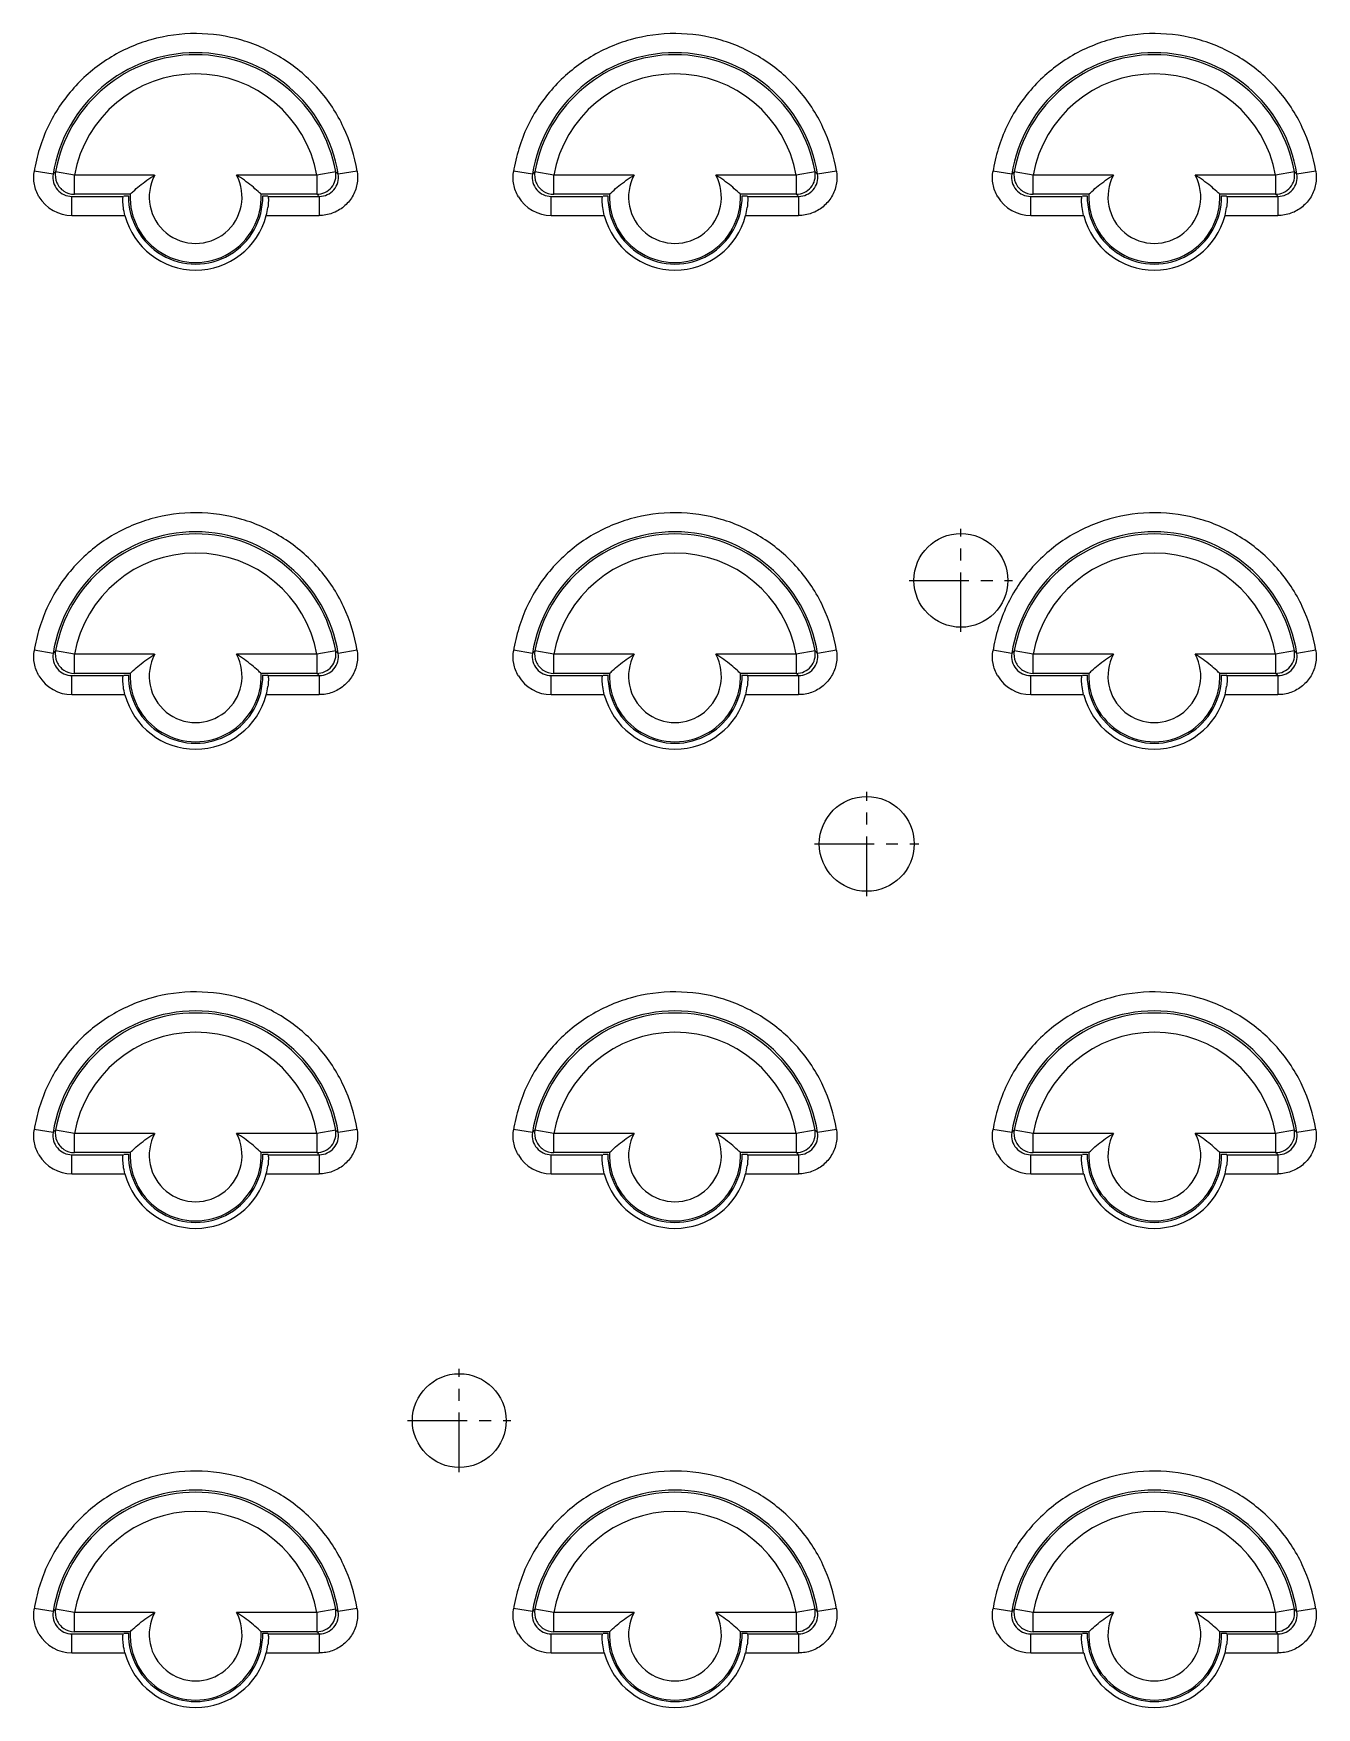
# Model space of a CAD drawing. Header units: millimetres. Extents: x 2151 to 2806, y 681 to 1136.
# Drawn here: x 2662.08 to 2688.85, y 883.07 to 918.01 of the extents above; entities that cross this region are included whole.
import ezdxf

# ---------------------------------------------------------------- set-up
doc = ezdxf.new("R2010")
doc.units = ezdxf.units.MM
doc.linetypes.add('CENTER', pattern=[50.8, 31.75, -6.35, 6.35, -6.35])

msp = doc.modelspace()

# ---------------------------------------------------------------- linework, layer by layer
at = {"color": 7, "linetype": 'Continuous'}
for p, q in [((2662.489, 915.072), (2662.094, 915.136)), ((2662.934, 915.052), (2662.541, 915.123)), ((2662.934, 914.652), (2662.934, 915.052)), ((2664.608, 915.052), (2662.934, 915.052)), ((2667.99, 915.052), (2666.317, 915.052)), ((2668.385, 915.123), (2667.991, 915.052)), ((2667.991, 915.052), (2667.991, 914.652)), ((2668.831, 915.136), (2668.437, 915.072)), ((2672.489, 915.072), (2672.094, 915.136)), ((2672.934, 915.052), (2672.541, 915.123)), ((2674.608, 915.052), (2672.934, 915.052)), ((2672.934, 914.652), (2672.934, 915.052)), ((2677.99, 915.052), (2676.317, 915.052)), ((2678.385, 915.123), (2677.991, 915.052)), ((2677.991, 915.052), (2677.991, 914.652)), ((2678.831, 915.136), (2678.437, 915.072)), ((2682.489, 915.072), (2682.094, 915.136)), ((2682.934, 915.052), (2682.541, 915.123)), ((2684.608, 915.052), (2682.934, 915.052)), ((2682.934, 914.652), (2682.934, 915.052)), ((2687.99, 915.052), (2686.317, 915.052)), ((2688.385, 915.123), (2687.991, 915.052)), ((2687.991, 915.052), (2687.991, 914.652)), ((2688.831, 915.136), (2688.437, 915.072)), ((2662.883, 914.609), (2663.952, 914.609)), ((2662.883, 914.21), (2662.883, 914.609)), ((2664.096, 914.652), (2662.934, 914.652)), ((2663.963, 914.62), (2664.063, 914.62)), ((2667.991, 914.652), (2666.83, 914.652)), ((2666.862, 914.62), (2666.962, 914.62)), ((2666.974, 914.609), (2668.042, 914.609)), ((2668.042, 914.609), (2668.042, 914.21)), ((2672.883, 914.609), (2673.952, 914.609)), ((2672.883, 914.21), (2672.883, 914.609)), ((2674.096, 914.652), (2672.934, 914.652)), ((2673.963, 914.62), (2674.063, 914.62)), ((2677.991, 914.652), (2676.83, 914.652)), ((2676.862, 914.62), (2676.962, 914.62)), ((2676.974, 914.609), (2678.042, 914.609)), ((2678.042, 914.609), (2678.042, 914.21)), ((2682.883, 914.609), (2683.952, 914.609)), ((2682.883, 914.21), (2682.883, 914.609)), ((2684.096, 914.652), (2682.934, 914.652)), ((2683.963, 914.62), (2684.063, 914.62)), ((2687.991, 914.652), (2686.83, 914.652)), ((2686.862, 914.62), (2686.962, 914.62)), ((2686.974, 914.609), (2688.042, 914.609)), ((2688.042, 914.609), (2688.042, 914.21)), ((2662.883, 914.21), (2663.988, 914.21)), ((2666.937, 914.21), (2668.042, 914.21)), ((2672.883, 914.21), (2673.988, 914.21)), ((2676.937, 914.21), (2678.042, 914.21)), ((2682.883, 914.21), (2683.988, 914.21)), ((2686.937, 914.21), (2688.042, 914.21)), ((2662.489, 905.072), (2662.094, 905.136)), ((2662.934, 905.052), (2662.541, 905.123)), ((2664.608, 905.052), (2662.934, 905.052)), ((2662.934, 904.652), (2662.934, 905.052)), ((2667.99, 905.052), (2666.317, 905.052)), ((2668.385, 905.123), (2667.991, 905.052)), ((2667.991, 905.052), (2667.991, 904.652)), ((2668.831, 905.136), (2668.437, 905.072)), ((2672.489, 905.072), (2672.094, 905.136)), ((2672.934, 905.052), (2672.541, 905.123)), ((2674.608, 905.052), (2672.934, 905.052)), ((2672.934, 904.652), (2672.934, 905.052)), ((2677.99, 905.052), (2676.317, 905.052)), ((2678.385, 905.123), (2677.991, 905.052)), ((2677.991, 905.052), (2677.991, 904.652)), ((2678.831, 905.136), (2678.437, 905.072)), ((2682.489, 905.072), (2682.094, 905.136)), ((2682.934, 905.052), (2682.541, 905.123)), ((2684.608, 905.052), (2682.934, 905.052)), ((2682.934, 904.652), (2682.934, 905.052)), ((2687.99, 905.052), (2686.317, 905.052)), ((2688.385, 905.123), (2687.991, 905.052)), ((2687.991, 905.052), (2687.991, 904.652)), ((2688.831, 905.136), (2688.437, 905.072)), ((2662.883, 904.609), (2663.952, 904.609)), ((2662.883, 904.21), (2662.883, 904.609)), ((2664.096, 904.652), (2662.934, 904.652)), ((2663.963, 904.62), (2664.063, 904.62)), ((2667.991, 904.652), (2666.83, 904.652)), ((2666.862, 904.62), (2666.962, 904.62)), ((2666.974, 904.609), (2668.042, 904.609)), ((2668.042, 904.609), (2668.042, 904.21)), ((2672.883, 904.609), (2673.952, 904.609)), ((2672.883, 904.21), (2672.883, 904.609)), ((2674.096, 904.652), (2672.934, 904.652)), ((2673.963, 904.62), (2674.063, 904.62)), ((2677.991, 904.652), (2676.83, 904.652)), ((2676.862, 904.62), (2676.962, 904.62)), ((2676.974, 904.609), (2678.042, 904.609)), ((2678.042, 904.609), (2678.042, 904.21)), ((2682.883, 904.609), (2683.952, 904.609)), ((2682.883, 904.21), (2682.883, 904.609)), ((2684.096, 904.652), (2682.934, 904.652)), ((2683.963, 904.62), (2684.063, 904.62)), ((2687.991, 904.652), (2686.83, 904.652)), ((2686.862, 904.62), (2686.962, 904.62)), ((2686.974, 904.609), (2688.042, 904.609)), ((2688.042, 904.609), (2688.042, 904.21)), ((2662.883, 904.21), (2663.988, 904.21)), ((2666.937, 904.21), (2668.042, 904.21)), ((2672.883, 904.21), (2673.988, 904.21)), ((2676.937, 904.21), (2678.042, 904.21)), ((2682.883, 904.21), (2683.988, 904.21)), ((2686.937, 904.21), (2688.042, 904.21)), ((2662.489, 895.072), (2662.094, 895.136)), ((2662.934, 895.052), (2662.541, 895.123)), ((2668.385, 895.123), (2667.991, 895.052)), ((2668.831, 895.136), (2668.437, 895.072)), ((2672.489, 895.072), (2672.094, 895.136)), ((2672.934, 895.052), (2672.541, 895.123)), ((2678.385, 895.123), (2677.991, 895.052)), ((2678.831, 895.136), (2678.437, 895.072)), ((2682.489, 895.072), (2682.094, 895.136)), ((2682.934, 895.052), (2682.541, 895.123)), ((2688.385, 895.123), (2687.991, 895.052)), ((2688.831, 895.136), (2688.437, 895.072)), ((2664.608, 895.052), (2662.934, 895.052)), ((2662.934, 894.652), (2662.934, 895.052)), ((2667.99, 895.052), (2666.317, 895.052)), ((2667.991, 895.052), (2667.991, 894.652)), ((2674.608, 895.052), (2672.934, 895.052)), ((2672.934, 894.652), (2672.934, 895.052)), ((2677.99, 895.052), (2676.317, 895.052)), ((2677.991, 895.052), (2677.991, 894.652)), ((2684.608, 895.052), (2682.934, 895.052)), ((2682.934, 894.652), (2682.934, 895.052)), ((2687.99, 895.052), (2686.317, 895.052)), ((2687.991, 895.052), (2687.991, 894.652)), ((2662.883, 894.609), (2663.952, 894.609)), ((2662.883, 894.21), (2662.883, 894.609)), ((2664.096, 894.652), (2662.934, 894.652)), ((2663.963, 894.62), (2664.063, 894.62)), ((2667.991, 894.652), (2666.83, 894.652)), ((2666.862, 894.62), (2666.962, 894.62)), ((2666.974, 894.609), (2668.042, 894.609)), ((2668.042, 894.609), (2668.042, 894.21)), ((2672.883, 894.609), (2673.952, 894.609)), ((2672.883, 894.21), (2672.883, 894.609)), ((2674.096, 894.652), (2672.934, 894.652)), ((2673.963, 894.62), (2674.063, 894.62)), ((2677.991, 894.652), (2676.83, 894.652)), ((2676.862, 894.62), (2676.962, 894.62)), ((2676.974, 894.609), (2678.042, 894.609)), ((2678.042, 894.609), (2678.042, 894.21)), ((2682.883, 894.609), (2683.952, 894.609)), ((2682.883, 894.21), (2682.883, 894.609)), ((2684.096, 894.652), (2682.934, 894.652)), ((2683.963, 894.62), (2684.063, 894.62)), ((2687.991, 894.652), (2686.83, 894.652)), ((2686.862, 894.62), (2686.962, 894.62)), ((2686.974, 894.609), (2688.042, 894.609)), ((2688.042, 894.609), (2688.042, 894.21)), ((2662.883, 894.21), (2663.988, 894.21)), ((2666.937, 894.21), (2668.042, 894.21)), ((2672.883, 894.21), (2673.988, 894.21)), ((2676.937, 894.21), (2678.042, 894.21)), ((2682.883, 894.21), (2683.988, 894.21)), ((2686.937, 894.21), (2688.042, 894.21)), ((2662.489, 885.072), (2662.094, 885.136)), ((2662.934, 885.052), (2662.541, 885.123)), ((2664.608, 885.052), (2662.934, 885.052)), ((2662.934, 884.652), (2662.934, 885.052)), ((2667.99, 885.052), (2666.317, 885.052)), ((2668.385, 885.123), (2667.991, 885.052)), ((2667.991, 885.052), (2667.991, 884.652)), ((2668.831, 885.136), (2668.437, 885.072)), ((2672.489, 885.072), (2672.094, 885.136)), ((2672.934, 885.052), (2672.541, 885.123)), ((2674.608, 885.052), (2672.934, 885.052)), ((2672.934, 884.652), (2672.934, 885.052)), ((2677.99, 885.052), (2676.317, 885.052)), ((2678.385, 885.123), (2677.991, 885.052)), ((2677.991, 885.052), (2677.991, 884.652)), ((2678.831, 885.136), (2678.437, 885.072)), ((2682.489, 885.072), (2682.094, 885.136)), ((2682.934, 885.052), (2682.541, 885.123)), ((2684.608, 885.052), (2682.934, 885.052)), ((2682.934, 884.652), (2682.934, 885.052)), ((2687.99, 885.052), (2686.317, 885.052)), ((2688.385, 885.123), (2687.991, 885.052)), ((2687.991, 885.052), (2687.991, 884.652)), ((2688.831, 885.136), (2688.437, 885.072)), ((2664.096, 884.652), (2662.934, 884.652)), ((2663.963, 884.62), (2664.063, 884.62)), ((2667.991, 884.652), (2666.83, 884.652)), ((2666.862, 884.62), (2666.962, 884.62)), ((2674.096, 884.652), (2672.934, 884.652)), ((2673.963, 884.62), (2674.063, 884.62)), ((2677.991, 884.652), (2676.83, 884.652)), ((2676.862, 884.62), (2676.962, 884.62)), ((2684.096, 884.652), (2682.934, 884.652)), ((2683.963, 884.62), (2684.063, 884.62)), ((2687.991, 884.652), (2686.83, 884.652)), ((2686.862, 884.62), (2686.962, 884.62)), ((2662.883, 884.609), (2663.952, 884.609)), ((2662.883, 884.21), (2662.883, 884.609)), ((2666.974, 884.609), (2668.042, 884.609)), ((2668.042, 884.609), (2668.042, 884.21)), ((2672.883, 884.609), (2673.952, 884.609)), ((2672.883, 884.21), (2672.883, 884.609)), ((2676.974, 884.609), (2678.042, 884.609)), ((2678.042, 884.609), (2678.042, 884.21)), ((2682.883, 884.609), (2683.952, 884.609)), ((2682.883, 884.21), (2682.883, 884.609)), ((2686.974, 884.609), (2688.042, 884.609)), ((2688.042, 884.609), (2688.042, 884.21)), ((2662.883, 884.21), (2663.988, 884.21)), ((2666.937, 884.21), (2668.042, 884.21)), ((2672.883, 884.21), (2673.988, 884.21)), ((2676.937, 884.21), (2678.042, 884.21)), ((2682.883, 884.21), (2683.988, 884.21)), ((2686.937, 884.21), (2688.042, 884.21))]:
    msp.add_line(p, q, dxfattribs=at)
at = {"color": 1, "linetype": 'CENTER', "ltscale": 0.039162}
for p, q in [((2681.427, 905.519), (2681.427, 907.673)), ((2680.35, 906.596), (2682.504, 906.596)), ((2679.463, 900.007), (2679.463, 902.184)), ((2678.374, 901.096), (2680.551, 901.096)), ((2670.963, 887.983), (2670.963, 890.137)), ((2669.886, 889.06), (2672.04, 889.06))]:
    msp.add_line(p, q, dxfattribs=at)
at = {"color": 7, "linetype": 'Continuous'}
for centre in [(2681.427, 906.596), (2670.963, 889.06)]:
    msp.add_circle(centre, 0.979, dxfattribs=at)
at = {"color": 3, "linetype": 'Continuous'}
msp.add_circle((2679.463, 901.096), 0.99, dxfattribs=at)
at = {"color": 7, "linetype": 'Continuous'}
for centre, radius, start, end in [((2665.463, 914.596), 3.012, 9.1024, 170.8976), ((2665.463, 914.596), 2.969, 10.2257, 169.7742), ((2675.463, 914.596), 3.012, 9.1024, 170.8976), ((2675.463, 914.596), 2.969, 10.2257, 169.7742), ((2685.463, 914.596), 3.012, 9.1024, 170.8976), ((2685.463, 914.596), 2.969, 10.2257, 169.7742), ((2665.463, 914.596), 2.569, 10.2285, 169.7732), ((2675.463, 914.596), 2.569, 10.2285, 169.7732), ((2685.463, 914.596), 2.569, 10.2285, 169.7732), ((2662.882, 915.008), 0.399, 170.8764, 270.1536), ((2668.009, 909.44), 7.887, 133.8931, 134.4208), ((2665.463, 914.596), 0.968, 151.8984, 28.1016), ((2667.99, 915.053), 0.4, 270.104, 10.1219), ((2668.043, 915.008), 0.399, 269.8554, 9.2464), ((2663.092, 909.62), 7.635, 45.5712, 46.1163), ((2672.882, 915.008), 0.399, 170.8764, 270.1536), ((2678.009, 909.44), 7.887, 133.8931, 134.4208), ((2675.463, 914.596), 0.968, 151.8984, 28.1016), ((2677.99, 915.053), 0.4, 270.104, 10.1219), ((2678.043, 915.008), 0.399, 269.8554, 9.2464), ((2673.092, 909.62), 7.635, 45.5712, 46.1163), ((2682.882, 915.008), 0.399, 170.8764, 270.1536), ((2688.009, 909.44), 7.887, 133.8931, 134.4208), ((2685.463, 914.596), 0.968, 151.8984, 28.1016), ((2687.99, 915.053), 0.4, 270.104, 10.1219), ((2688.043, 915.008), 0.399, 269.8554, 9.2464), ((2683.092, 909.62), 7.635, 45.5712, 46.1163), ((2662.884, 915.01), 0.8, 210.5744, 269.9782), ((2665.463, 914.596), 1.4, 178.9995, 1.0005), ((2665.463, 914.596), 1.368, 177.6389, 2.3611), ((2665.662, 914.545), 1.319, 345.2528, 352.688), ((2663.995, 911.604), 4.232, 45.2554, 45.4667), ((2663.529, 909.316), 6.956, 49.555, 50.1025), ((2672.884, 915.01), 0.8, 210.5744, 269.9782), ((2675.463, 914.596), 1.4, 178.9995, 1.0005), ((2675.463, 914.596), 1.368, 177.6389, 2.3611), ((2675.662, 914.545), 1.319, 345.2528, 352.688), ((2673.995, 911.604), 4.232, 45.2554, 45.4667), ((2673.529, 909.316), 6.956, 49.555, 50.1025), ((2682.884, 915.01), 0.8, 210.5744, 269.9782), ((2685.463, 914.596), 1.4, 178.9995, 1.0005), ((2685.463, 914.596), 1.368, 177.6389, 2.3611), ((2685.662, 914.545), 1.319, 345.2528, 352.688), ((2683.995, 911.604), 4.232, 45.2554, 45.4667), ((2683.529, 909.316), 6.956, 49.555, 50.1025), ((2665.463, 914.596), 1.524, 194.6781, 345.3219), ((2675.463, 914.596), 1.524, 194.6781, 345.3219), ((2685.463, 914.596), 1.524, 194.6781, 345.3219), ((2665.463, 904.596), 3.012, 9.1024, 170.8976), ((2665.463, 904.596), 2.969, 10.2257, 169.7742), ((2675.463, 904.596), 3.012, 9.1024, 170.8976), ((2675.463, 904.596), 2.969, 10.2257, 169.7742), ((2685.463, 904.596), 3.012, 9.1024, 170.8976), ((2685.463, 904.596), 2.969, 10.2257, 169.7742), ((2665.463, 904.596), 2.569, 10.2285, 169.7732), ((2675.463, 904.596), 2.569, 10.2285, 169.7732), ((2685.463, 904.596), 2.569, 10.2285, 169.7732), ((2662.882, 905.008), 0.399, 170.8764, 270.1536), ((2668.009, 899.44), 7.887, 133.8931, 134.4208), ((2665.463, 904.596), 0.968, 151.8984, 28.1016), ((2667.99, 905.053), 0.4, 270.104, 10.1219), ((2668.043, 905.008), 0.399, 269.8554, 9.2464), ((2663.092, 899.62), 7.635, 45.5712, 46.1163), ((2672.882, 905.008), 0.399, 170.8764, 270.1536), ((2678.009, 899.44), 7.887, 133.8931, 134.4208), ((2675.463, 904.596), 0.968, 151.8984, 28.1016), ((2677.99, 905.053), 0.4, 270.104, 10.1219), ((2678.043, 905.008), 0.399, 269.8554, 9.2464), ((2673.092, 899.62), 7.635, 45.5712, 46.1163), ((2682.882, 905.008), 0.399, 170.8764, 270.1536), ((2688.009, 899.44), 7.887, 133.8931, 134.4208), ((2685.463, 904.596), 0.968, 151.8984, 28.1016), ((2687.99, 905.053), 0.4, 270.104, 10.1219), ((2688.043, 905.008), 0.399, 269.8554, 9.2464), ((2683.092, 899.62), 7.635, 45.5712, 46.1163), ((2662.884, 905.01), 0.8, 210.5744, 269.9782), ((2665.463, 904.596), 1.4, 178.9995, 1.0005), ((2665.463, 904.596), 1.368, 177.6389, 2.3611), ((2663.995, 901.604), 4.232, 45.2554, 45.4667), ((2663.529, 899.316), 6.956, 49.555, 50.1025), ((2672.884, 905.01), 0.8, 210.5744, 269.9782), ((2675.463, 904.596), 1.4, 178.9995, 1.0005), ((2675.463, 904.596), 1.368, 177.6389, 2.3611), ((2673.995, 901.604), 4.232, 45.2554, 45.4667), ((2673.529, 899.316), 6.956, 49.555, 50.1025), ((2682.884, 905.01), 0.8, 210.5744, 269.9782), ((2685.463, 904.596), 1.4, 178.9995, 1.0005), ((2685.463, 904.596), 1.368, 177.6389, 2.3611), ((2683.995, 901.604), 4.232, 45.2554, 45.4667), ((2683.529, 899.316), 6.956, 49.555, 50.1025), ((2665.463, 904.596), 1.524, 194.6781, 345.3219), ((2665.662, 904.545), 1.319, 345.2528, 352.688), ((2675.463, 904.596), 1.524, 194.6781, 345.3219), ((2675.662, 904.545), 1.319, 345.2528, 352.688), ((2685.463, 904.596), 1.524, 194.6781, 345.3219), ((2685.662, 904.545), 1.319, 345.2528, 352.688), ((2665.463, 894.596), 3.012, 9.1024, 170.8976), ((2665.463, 894.596), 2.969, 10.2257, 169.7742), ((2675.463, 894.596), 3.012, 9.1024, 170.8976), ((2675.463, 894.596), 2.969, 10.2257, 169.7742), ((2685.463, 894.596), 3.012, 9.1024, 170.8976), ((2685.463, 894.596), 2.969, 10.2257, 169.7742), ((2665.463, 894.596), 2.569, 10.2285, 169.7732), ((2675.463, 894.596), 2.569, 10.2285, 169.7732), ((2685.463, 894.596), 2.569, 10.2285, 169.7732), ((2667.946, 889.504), 7.797, 133.8922, 134.426), ((2667.99, 895.053), 0.4, 270.104, 10.1219), ((2663.102, 889.63), 7.621, 45.5706, 46.1167), ((2678.009, 889.44), 7.887, 133.8931, 134.4208), ((2677.99, 895.053), 0.4, 270.104, 10.1219), ((2673.092, 889.62), 7.635, 45.5712, 46.1163), ((2688.009, 889.44), 7.887, 133.8931, 134.4208), ((2687.99, 895.053), 0.4, 270.104, 10.1219), ((2683.092, 889.62), 7.635, 45.5712, 46.1163), ((2662.882, 895.008), 0.399, 170.8764, 270.1536), ((2665.463, 894.596), 0.968, 151.8984, 28.1016), ((2668.043, 895.008), 0.399, 269.8554, 9.2464), ((2672.882, 895.008), 0.399, 170.8764, 270.1536), ((2675.463, 894.596), 0.968, 151.8984, 28.1016), ((2678.043, 895.008), 0.399, 269.8554, 9.2464), ((2682.882, 895.008), 0.399, 170.8764, 270.1536), ((2685.463, 894.596), 0.968, 151.8984, 28.1016), ((2688.043, 895.008), 0.399, 269.8554, 9.2464), ((2662.884, 895.01), 0.8, 210.5745, 269.9782), ((2665.463, 894.596), 1.4, 178.9995, 1.0005), ((2665.463, 894.596), 1.368, 177.6389, 2.3611), ((2663.995, 891.604), 4.232, 45.2554, 45.4667), ((2663.525, 889.31), 6.963, 49.5552, 50.1022), ((2672.884, 895.01), 0.8, 210.5744, 269.9782), ((2675.463, 894.596), 1.4, 178.9995, 1.0005), ((2675.463, 894.596), 1.368, 177.6389, 2.3611), ((2673.995, 891.604), 4.232, 45.2554, 45.4667), ((2673.529, 889.316), 6.956, 49.555, 50.1025), ((2682.884, 895.01), 0.8, 210.5744, 269.9782), ((2685.463, 894.596), 1.4, 178.9995, 1.0005), ((2685.463, 894.596), 1.368, 177.6389, 2.3611), ((2683.995, 891.604), 4.232, 45.2554, 45.4667), ((2683.529, 889.316), 6.956, 49.555, 50.1025), ((2665.463, 894.596), 1.524, 194.6781, 345.3219), ((2665.662, 894.545), 1.319, 345.2528, 352.688), ((2675.463, 894.596), 1.524, 194.6781, 345.3219), ((2675.662, 894.545), 1.319, 345.2528, 352.688), ((2685.463, 894.596), 1.524, 194.6781, 345.3219), ((2685.662, 894.545), 1.319, 345.2528, 352.688), ((2665.463, 884.596), 3.012, 9.1024, 170.8976), ((2665.463, 884.596), 2.969, 10.2257, 169.7742), ((2675.463, 884.596), 3.012, 9.1024, 170.8976), ((2675.463, 884.596), 2.969, 10.2257, 169.7742), ((2685.463, 884.596), 3.012, 9.1024, 170.8976), ((2685.463, 884.596), 2.969, 10.2257, 169.7742), ((2665.463, 884.596), 2.569, 10.2285, 169.7732), ((2675.463, 884.596), 2.569, 10.2285, 169.7732), ((2685.463, 884.596), 2.569, 10.2285, 169.7732), ((2662.882, 885.008), 0.399, 170.8764, 270.1536), ((2667.946, 879.504), 7.797, 133.8922, 134.426), ((2665.463, 884.596), 0.968, 151.8984, 28.1016), ((2667.99, 885.053), 0.4, 270.104, 10.1219), ((2668.043, 885.008), 0.399, 269.8554, 9.2464), ((2663.102, 879.63), 7.621, 45.5706, 46.1167), ((2672.882, 885.008), 0.399, 170.8764, 270.1536), ((2678.009, 879.44), 7.887, 133.8931, 134.4208), ((2675.463, 884.596), 0.968, 151.8984, 28.1016), ((2677.99, 885.053), 0.4, 270.104, 10.1219), ((2678.043, 885.008), 0.399, 269.8554, 9.2464), ((2673.092, 879.62), 7.635, 45.5712, 46.1163), ((2682.882, 885.008), 0.399, 170.8764, 270.1536), ((2688.009, 879.44), 7.887, 133.8931, 134.4208), ((2685.463, 884.596), 0.968, 151.8984, 28.1016), ((2687.99, 885.053), 0.4, 270.104, 10.1219), ((2688.043, 885.008), 0.399, 269.8554, 9.2464), ((2683.092, 879.62), 7.635, 45.5712, 46.1163), ((2665.463, 884.596), 1.4, 178.9995, 1.0005), ((2665.463, 884.596), 1.368, 177.6389, 2.3611), ((2663.995, 881.604), 4.232, 45.2554, 45.4667), ((2663.525, 879.31), 6.963, 49.5552, 50.1022), ((2675.463, 884.596), 1.4, 178.9995, 1.0005), ((2675.463, 884.596), 1.368, 177.6389, 2.3611), ((2673.995, 881.604), 4.232, 45.2554, 45.4667), ((2673.529, 879.316), 6.956, 49.555, 50.1025), ((2685.463, 884.596), 1.4, 178.9995, 1.0005), ((2685.463, 884.596), 1.368, 177.6389, 2.3611), ((2683.995, 881.604), 4.232, 45.2554, 45.4667), ((2683.529, 879.316), 6.956, 49.555, 50.1025), ((2662.884, 885.01), 0.8, 210.5745, 269.9782), ((2665.662, 884.545), 1.319, 345.2528, 352.688), ((2672.884, 885.01), 0.8, 210.5744, 269.9782), ((2675.662, 884.545), 1.319, 345.2528, 352.688), ((2682.884, 885.01), 0.8, 210.5744, 269.9782), ((2685.662, 884.545), 1.319, 345.2528, 352.688), ((2665.463, 884.596), 1.524, 194.6781, 345.3219), ((2675.463, 884.596), 1.524, 194.6781, 345.3219), ((2685.463, 884.596), 1.524, 194.6781, 345.3219)]:
    msp.add_arc(centre, radius, start, end, dxfattribs=at)
for points, start_tangent, end_tangent in [([(2668.831, 915.133), (2668.549, 916.05), (2668.024, 916.85), (2667.297, 917.472), (2666.426, 917.869), (2665.479, 918.007), (2664.531, 917.878), (2663.656, 917.49), (2662.924, 916.875), (2662.385, 916.069), (2662.094, 915.121)], (-0.1582, 0.987407), (-0.1582, -0.987407)), ([(2678.831, 915.133), (2678.549, 916.05), (2678.024, 916.85), (2677.297, 917.472), (2676.426, 917.869), (2675.479, 918.007), (2674.531, 917.878), (2673.656, 917.49), (2672.924, 916.875), (2672.385, 916.069), (2672.094, 915.121)], (-0.1582, 0.987407), (-0.1582, -0.987407)), ([(2688.831, 915.133), (2688.549, 916.05), (2688.024, 916.85), (2687.297, 917.472), (2686.426, 917.869), (2685.479, 918.007), (2684.531, 917.878), (2683.656, 917.49), (2682.924, 916.875), (2682.385, 916.069), (2682.094, 915.121)], (-0.1582, 0.987407), (-0.1582, -0.987407)), ([(2662.195, 914.603), (2662.098, 914.86), (2662.094, 915.121)], (-0.508455, 0.861088), (0.158023, 0.987435)), ([(2662.541, 915.123), (2662.567, 914.895), (2662.628, 914.796)], (-0.179302, -0.983794), (0.641293, -0.767296)), ([(2664.096, 914.652), (2664.161, 914.713), (2664.29, 914.826), (2664.446, 914.945), (2664.608, 915.052)], (0.721525, 0.692388), (0.857623, 0.514278)), ([(2666.83, 914.652), (2666.764, 914.713), (2666.635, 914.826), (2666.479, 914.945), (2666.317, 915.052)], (-0.721525, 0.692388), (-0.857623, 0.514278)), ([(2668.831, 915.133), (2668.827, 914.86), (2668.731, 914.603), (2668.551, 914.393), (2668.313, 914.257), (2668.042, 914.21)], (0.158024, -0.987435), (-1, -0.000075)), ([(2672.195, 914.603), (2672.098, 914.86), (2672.094, 915.121)], (-0.508455, 0.861088), (0.158023, 0.987435)), ([(2672.541, 915.123), (2672.567, 914.895), (2672.628, 914.796)], (-0.179302, -0.983794), (0.641293, -0.767296)), ([(2674.096, 914.652), (2674.161, 914.713), (2674.29, 914.826), (2674.446, 914.945), (2674.608, 915.052)], (0.721525, 0.692388), (0.857623, 0.514278)), ([(2676.83, 914.652), (2676.764, 914.713), (2676.635, 914.826), (2676.479, 914.945), (2676.317, 915.052)], (-0.721525, 0.692388), (-0.857623, 0.514278)), ([(2678.831, 915.133), (2678.827, 914.86), (2678.731, 914.603), (2678.551, 914.393), (2678.313, 914.257), (2678.042, 914.21)], (0.158024, -0.987435), (-1, -0.000075)), ([(2682.195, 914.603), (2682.098, 914.86), (2682.094, 915.121)], (-0.508455, 0.861088), (0.158023, 0.987435)), ([(2682.541, 915.123), (2682.567, 914.895), (2682.628, 914.796)], (-0.179302, -0.983794), (0.641293, -0.767296)), ([(2684.096, 914.652), (2684.161, 914.713), (2684.29, 914.826), (2684.446, 914.945), (2684.608, 915.052)], (0.721525, 0.692388), (0.857623, 0.514278)), ([(2686.83, 914.652), (2686.764, 914.713), (2686.635, 914.826), (2686.479, 914.945), (2686.317, 915.052)], (-0.721525, 0.692388), (-0.857623, 0.514278)), ([(2688.831, 915.133), (2688.827, 914.86), (2688.731, 914.603), (2688.551, 914.393), (2688.313, 914.257), (2688.042, 914.21)], (0.158024, -0.987435), (-1, -0.000075)), ([(2662.628, 914.796), (2662.714, 914.719), (2662.934, 914.652)], (0.641293, -0.767296), (0.999989, -0.004602)), ([(2672.628, 914.796), (2672.714, 914.719), (2672.934, 914.652)], (0.641293, -0.767296), (0.999989, -0.004602)), ([(2682.628, 914.796), (2682.714, 914.719), (2682.934, 914.652)], (0.641293, -0.767296), (0.999989, -0.004602)), ([(2663.988, 914.21), (2663.955, 914.377), (2663.945, 914.515), (2663.949, 914.596)], (-0.253388, 0.967365), (0.12877, 0.991674)), ([(2663.949, 914.596), (2663.952, 914.609)], (0.12877, 0.991674), (0.710254, 0.703945)), ([(2666.977, 914.596), (2666.98, 914.515), (2666.97, 914.377)], (0.12877, -0.991674), (-0.125954, -0.992036)), ([(2673.988, 914.21), (2673.955, 914.377), (2673.945, 914.515), (2673.949, 914.596)], (-0.253388, 0.967365), (0.12877, 0.991674)), ([(2673.949, 914.596), (2673.952, 914.609)], (0.12877, 0.991674), (0.710254, 0.703945)), ([(2676.977, 914.596), (2676.98, 914.515), (2676.97, 914.377)], (0.12877, -0.991674), (-0.125954, -0.992036)), ([(2683.988, 914.21), (2683.955, 914.377), (2683.945, 914.515), (2683.949, 914.596)], (-0.253388, 0.967365), (0.12877, 0.991674)), ([(2683.949, 914.596), (2683.952, 914.609)], (0.12877, 0.991674), (0.710254, 0.703945)), ([(2686.977, 914.596), (2686.98, 914.515), (2686.97, 914.377)], (0.12877, -0.991674), (-0.125954, -0.992036)), ([(2668.831, 905.133), (2668.549, 906.05), (2668.024, 906.85), (2667.297, 907.472), (2666.426, 907.869), (2665.479, 908.007), (2664.531, 907.878), (2663.656, 907.49), (2662.924, 906.875), (2662.385, 906.069), (2662.094, 905.121)], (-0.1582, 0.987407), (-0.1582, -0.987407)), ([(2678.831, 905.133), (2678.549, 906.05), (2678.024, 906.85), (2677.297, 907.472), (2676.426, 907.869), (2675.479, 908.007), (2674.531, 907.878), (2673.656, 907.49), (2672.924, 906.875), (2672.385, 906.069), (2672.094, 905.121)], (-0.1582, 0.987407), (-0.1582, -0.987407)), ([(2688.831, 905.133), (2688.549, 906.05), (2688.024, 906.85), (2687.297, 907.472), (2686.426, 907.869), (2685.479, 908.007), (2684.531, 907.878), (2683.656, 907.49), (2682.924, 906.875), (2682.385, 906.069), (2682.094, 905.121)], (-0.1582, 0.987407), (-0.1582, -0.987407)), ([(2662.195, 904.603), (2662.098, 904.86), (2662.094, 905.121)], (-0.508455, 0.861088), (0.158023, 0.987435)), ([(2662.541, 905.123), (2662.567, 904.895), (2662.628, 904.796)], (-0.179302, -0.983794), (0.641293, -0.767296)), ([(2664.096, 904.652), (2664.161, 904.713), (2664.29, 904.826), (2664.446, 904.945), (2664.608, 905.052)], (0.721525, 0.692388), (0.857623, 0.514278)), ([(2666.83, 904.652), (2666.764, 904.713), (2666.635, 904.826), (2666.479, 904.945), (2666.317, 905.052)], (-0.721525, 0.692388), (-0.857623, 0.514278)), ([(2668.831, 905.133), (2668.827, 904.86), (2668.731, 904.603), (2668.551, 904.393), (2668.313, 904.257), (2668.042, 904.21)], (0.158024, -0.987435), (-1, -0.000075)), ([(2672.195, 904.603), (2672.098, 904.86), (2672.094, 905.121)], (-0.508455, 0.861088), (0.158023, 0.987435)), ([(2672.541, 905.123), (2672.567, 904.895), (2672.628, 904.796)], (-0.179302, -0.983794), (0.641293, -0.767296)), ([(2674.096, 904.652), (2674.161, 904.713), (2674.29, 904.826), (2674.446, 904.945), (2674.608, 905.052)], (0.721525, 0.692388), (0.857623, 0.514278)), ([(2676.83, 904.652), (2676.764, 904.713), (2676.635, 904.826), (2676.479, 904.945), (2676.317, 905.052)], (-0.721525, 0.692388), (-0.857623, 0.514278)), ([(2678.831, 905.133), (2678.827, 904.86), (2678.731, 904.603), (2678.551, 904.393), (2678.313, 904.257), (2678.042, 904.21)], (0.158024, -0.987435), (-1, -0.000075)), ([(2682.195, 904.603), (2682.098, 904.86), (2682.094, 905.121)], (-0.508455, 0.861088), (0.158023, 0.987435)), ([(2682.541, 905.123), (2682.567, 904.895), (2682.628, 904.796)], (-0.179302, -0.983794), (0.641293, -0.767296)), ([(2684.096, 904.652), (2684.161, 904.713), (2684.29, 904.826), (2684.446, 904.945), (2684.608, 905.052)], (0.721525, 0.692388), (0.857623, 0.514278)), ([(2686.83, 904.652), (2686.764, 904.713), (2686.635, 904.826), (2686.479, 904.945), (2686.317, 905.052)], (-0.721525, 0.692388), (-0.857623, 0.514278)), ([(2688.831, 905.133), (2688.827, 904.86), (2688.731, 904.603), (2688.551, 904.393), (2688.313, 904.257), (2688.042, 904.21)], (0.158024, -0.987435), (-1, -0.000075)), ([(2662.628, 904.796), (2662.714, 904.719), (2662.934, 904.652)], (0.641293, -0.767296), (0.999989, -0.004602)), ([(2663.988, 904.21), (2663.955, 904.377), (2663.945, 904.515), (2663.949, 904.596)], (-0.253388, 0.967365), (0.12877, 0.991674)), ([(2663.949, 904.596), (2663.952, 904.609)], (0.12877, 0.991674), (0.710254, 0.703945)), ([(2666.977, 904.596), (2666.98, 904.515), (2666.97, 904.377)], (0.12877, -0.991674), (-0.125954, -0.992036)), ([(2672.628, 904.796), (2672.714, 904.719), (2672.934, 904.652)], (0.641293, -0.767296), (0.999989, -0.004602)), ([(2673.988, 904.21), (2673.955, 904.377), (2673.945, 904.515), (2673.949, 904.596)], (-0.253388, 0.967365), (0.12877, 0.991674)), ([(2673.949, 904.596), (2673.952, 904.609)], (0.12877, 0.991674), (0.710254, 0.703945)), ([(2676.977, 904.596), (2676.98, 904.515), (2676.97, 904.377)], (0.12877, -0.991674), (-0.125954, -0.992036)), ([(2682.628, 904.796), (2682.714, 904.719), (2682.934, 904.652)], (0.641293, -0.767296), (0.999989, -0.004602)), ([(2683.988, 904.21), (2683.955, 904.377), (2683.945, 904.515), (2683.949, 904.596)], (-0.253388, 0.967365), (0.12877, 0.991674)), ([(2683.949, 904.596), (2683.952, 904.609)], (0.12877, 0.991674), (0.710254, 0.703945)), ([(2686.977, 904.596), (2686.98, 904.515), (2686.97, 904.377)], (0.12877, -0.991674), (-0.125954, -0.992036)), ([(2668.831, 895.133), (2668.549, 896.05), (2668.024, 896.85), (2667.297, 897.472), (2666.426, 897.869), (2665.479, 898.007), (2664.531, 897.878), (2663.656, 897.49), (2662.924, 896.875), (2662.385, 896.069), (2662.094, 895.121)], (-0.1582, 0.987407), (-0.1582, -0.987407)), ([(2678.831, 895.133), (2678.549, 896.05), (2678.024, 896.85), (2677.297, 897.472), (2676.426, 897.869), (2675.479, 898.007), (2674.531, 897.878), (2673.656, 897.49), (2672.924, 896.875), (2672.385, 896.069), (2672.094, 895.121)], (-0.1582, 0.987407), (-0.1582, -0.987407)), ([(2688.831, 895.133), (2688.549, 896.05), (2688.024, 896.85), (2687.297, 897.472), (2686.426, 897.869), (2685.479, 898.007), (2684.531, 897.878), (2683.656, 897.49), (2682.924, 896.875), (2682.385, 896.069), (2682.094, 895.121)], (-0.1582, 0.987407), (-0.1582, -0.987407)), ([(2662.195, 894.603), (2662.098, 894.86), (2662.094, 895.121)], (-0.508458, 0.861087), (0.158023, 0.987435)), ([(2662.541, 895.123), (2662.567, 894.895), (2662.628, 894.796)], (-0.179302, -0.983794), (0.641293, -0.767296)), ([(2668.831, 895.133), (2668.827, 894.86), (2668.731, 894.603), (2668.551, 894.393), (2668.313, 894.257), (2668.042, 894.21)], (0.158024, -0.987435), (-1, -0.000075)), ([(2672.195, 894.603), (2672.098, 894.86), (2672.094, 895.121)], (-0.508455, 0.861088), (0.158023, 0.987435)), ([(2672.541, 895.123), (2672.567, 894.895), (2672.628, 894.796)], (-0.179302, -0.983794), (0.641293, -0.767296)), ([(2678.831, 895.133), (2678.827, 894.86), (2678.731, 894.603), (2678.551, 894.393), (2678.313, 894.257), (2678.042, 894.21)], (0.158024, -0.987435), (-1, -0.000075)), ([(2682.195, 894.603), (2682.098, 894.86), (2682.094, 895.121)], (-0.508455, 0.861088), (0.158023, 0.987435)), ([(2682.541, 895.123), (2682.567, 894.895), (2682.628, 894.796)], (-0.179302, -0.983794), (0.641293, -0.767296)), ([(2688.831, 895.133), (2688.827, 894.86), (2688.731, 894.603), (2688.551, 894.393), (2688.313, 894.257), (2688.042, 894.21)], (0.158024, -0.987435), (-1, -0.000075)), ([(2662.628, 894.796), (2662.714, 894.719), (2662.934, 894.652)], (0.641293, -0.767296), (0.999989, -0.004602)), ([(2664.096, 894.652), (2664.161, 894.713), (2664.29, 894.826), (2664.446, 894.945), (2664.608, 895.052)], (0.721525, 0.692388), (0.857623, 0.514278)), ([(2666.83, 894.652), (2666.764, 894.713), (2666.635, 894.826), (2666.479, 894.945), (2666.317, 895.052)], (-0.721525, 0.692388), (-0.857623, 0.514278)), ([(2672.628, 894.796), (2672.714, 894.719), (2672.934, 894.652)], (0.641293, -0.767296), (0.999989, -0.004602)), ([(2674.096, 894.652), (2674.161, 894.713), (2674.29, 894.826), (2674.446, 894.945), (2674.608, 895.052)], (0.721525, 0.692388), (0.857623, 0.514278)), ([(2676.83, 894.652), (2676.764, 894.713), (2676.635, 894.826), (2676.479, 894.945), (2676.317, 895.052)], (-0.721525, 0.692388), (-0.857623, 0.514278)), ([(2682.628, 894.796), (2682.714, 894.719), (2682.934, 894.652)], (0.641293, -0.767296), (0.999989, -0.004602)), ([(2684.096, 894.652), (2684.161, 894.713), (2684.29, 894.826), (2684.446, 894.945), (2684.608, 895.052)], (0.721525, 0.692388), (0.857623, 0.514278)), ([(2686.83, 894.652), (2686.764, 894.713), (2686.635, 894.826), (2686.479, 894.945), (2686.317, 895.052)], (-0.721525, 0.692388), (-0.857623, 0.514278)), ([(2663.988, 894.21), (2663.955, 894.377), (2663.945, 894.515), (2663.949, 894.596)], (-0.253388, 0.967365), (0.12877, 0.991674)), ([(2663.949, 894.596), (2663.952, 894.609)], (0.12877, 0.991674), (0.710254, 0.703945)), ([(2666.977, 894.596), (2666.98, 894.515), (2666.97, 894.377)], (0.12877, -0.991674), (-0.125954, -0.992036)), ([(2673.988, 894.21), (2673.955, 894.377), (2673.945, 894.515), (2673.949, 894.596)], (-0.253388, 0.967365), (0.12877, 0.991674)), ([(2673.949, 894.596), (2673.952, 894.609)], (0.12877, 0.991674), (0.710254, 0.703945)), ([(2676.977, 894.596), (2676.98, 894.515), (2676.97, 894.377)], (0.12877, -0.991674), (-0.125954, -0.992036)), ([(2683.988, 894.21), (2683.955, 894.377), (2683.945, 894.515), (2683.949, 894.596)], (-0.253388, 0.967365), (0.12877, 0.991674)), ([(2683.949, 894.596), (2683.952, 894.609)], (0.12877, 0.991674), (0.710254, 0.703945)), ([(2686.977, 894.596), (2686.98, 894.515), (2686.97, 894.377)], (0.12877, -0.991674), (-0.125954, -0.992036)), ([(2668.831, 885.133), (2668.549, 886.05), (2668.024, 886.85), (2667.297, 887.472), (2666.426, 887.869), (2665.479, 888.007), (2664.531, 887.878), (2663.656, 887.49), (2662.924, 886.875), (2662.385, 886.069), (2662.094, 885.121)], (-0.1582, 0.987407), (-0.1582, -0.987407)), ([(2678.831, 885.133), (2678.549, 886.05), (2678.024, 886.85), (2677.297, 887.472), (2676.426, 887.869), (2675.479, 888.007), (2674.531, 887.878), (2673.656, 887.49), (2672.924, 886.875), (2672.385, 886.069), (2672.094, 885.121)], (-0.1582, 0.987407), (-0.1582, -0.987407)), ([(2688.831, 885.133), (2688.549, 886.05), (2688.024, 886.85), (2687.297, 887.472), (2686.426, 887.869), (2685.479, 888.007), (2684.531, 887.878), (2683.656, 887.49), (2682.924, 886.875), (2682.385, 886.069), (2682.094, 885.121)], (-0.1582, 0.987407), (-0.1582, -0.987407)), ([(2662.195, 884.603), (2662.098, 884.86), (2662.094, 885.121)], (-0.508458, 0.861087), (0.158023, 0.987435)), ([(2662.541, 885.123), (2662.567, 884.895), (2662.628, 884.796)], (-0.179302, -0.983794), (0.641293, -0.767296)), ([(2664.096, 884.652), (2664.161, 884.713), (2664.29, 884.826), (2664.446, 884.945), (2664.608, 885.052)], (0.721525, 0.692388), (0.857623, 0.514278)), ([(2666.83, 884.652), (2666.764, 884.713), (2666.635, 884.826), (2666.479, 884.945), (2666.317, 885.052)], (-0.721525, 0.692388), (-0.857623, 0.514278)), ([(2668.831, 885.133), (2668.827, 884.86), (2668.731, 884.603), (2668.551, 884.393), (2668.313, 884.257), (2668.042, 884.21)], (0.158024, -0.987435), (-1, -0.000075)), ([(2672.195, 884.603), (2672.098, 884.86), (2672.094, 885.121)], (-0.508455, 0.861088), (0.158023, 0.987435)), ([(2672.541, 885.123), (2672.567, 884.895), (2672.628, 884.796)], (-0.179302, -0.983794), (0.641293, -0.767296)), ([(2674.096, 884.652), (2674.161, 884.713), (2674.29, 884.826), (2674.446, 884.945), (2674.608, 885.052)], (0.721525, 0.692388), (0.857623, 0.514278)), ([(2676.83, 884.652), (2676.764, 884.713), (2676.635, 884.826), (2676.479, 884.945), (2676.317, 885.052)], (-0.721525, 0.692388), (-0.857623, 0.514278)), ([(2678.831, 885.133), (2678.827, 884.86), (2678.731, 884.603), (2678.551, 884.393), (2678.313, 884.257), (2678.042, 884.21)], (0.158024, -0.987435), (-1, -0.000075)), ([(2682.195, 884.603), (2682.098, 884.86), (2682.094, 885.121)], (-0.508455, 0.861088), (0.158023, 0.987435)), ([(2682.541, 885.123), (2682.567, 884.895), (2682.628, 884.796)], (-0.179302, -0.983794), (0.641293, -0.767296)), ([(2684.096, 884.652), (2684.161, 884.713), (2684.29, 884.826), (2684.446, 884.945), (2684.608, 885.052)], (0.721525, 0.692388), (0.857623, 0.514278)), ([(2686.83, 884.652), (2686.764, 884.713), (2686.635, 884.826), (2686.479, 884.945), (2686.317, 885.052)], (-0.721525, 0.692388), (-0.857623, 0.514278)), ([(2688.831, 885.133), (2688.827, 884.86), (2688.731, 884.603), (2688.551, 884.393), (2688.313, 884.257), (2688.042, 884.21)], (0.158024, -0.987435), (-1, -0.000075)), ([(2662.628, 884.796), (2662.714, 884.719), (2662.934, 884.652)], (0.641293, -0.767296), (0.999989, -0.004602)), ([(2672.628, 884.796), (2672.714, 884.719), (2672.934, 884.652)], (0.641293, -0.767296), (0.999989, -0.004602)), ([(2682.628, 884.796), (2682.714, 884.719), (2682.934, 884.652)], (0.641293, -0.767296), (0.999989, -0.004602)), ([(2663.988, 884.21), (2663.955, 884.377), (2663.945, 884.515), (2663.949, 884.596)], (-0.253388, 0.967365), (0.12877, 0.991674)), ([(2663.949, 884.596), (2663.952, 884.609)], (0.12877, 0.991674), (0.710254, 0.703945)), ([(2666.977, 884.596), (2666.98, 884.515), (2666.97, 884.377)], (0.12877, -0.991674), (-0.125954, -0.992036)), ([(2673.988, 884.21), (2673.955, 884.377), (2673.945, 884.515), (2673.949, 884.596)], (-0.253388, 0.967365), (0.12877, 0.991674)), ([(2673.949, 884.596), (2673.952, 884.609)], (0.12877, 0.991674), (0.710254, 0.703945)), ([(2676.977, 884.596), (2676.98, 884.515), (2676.97, 884.377)], (0.12877, -0.991674), (-0.125954, -0.992036)), ([(2683.988, 884.21), (2683.955, 884.377), (2683.945, 884.515), (2683.949, 884.596)], (-0.253388, 0.967365), (0.12877, 0.991674)), ([(2683.949, 884.596), (2683.952, 884.609)], (0.12877, 0.991674), (0.710254, 0.703945)), ([(2686.977, 884.596), (2686.98, 884.515), (2686.97, 884.377)], (0.12877, -0.991674), (-0.125954, -0.992036))]:
    msp.add_spline(points, degree=3, dxfattribs=dict(at, start_tangent=start_tangent, end_tangent=end_tangent))

doc.saveas('drawing.dxf')
